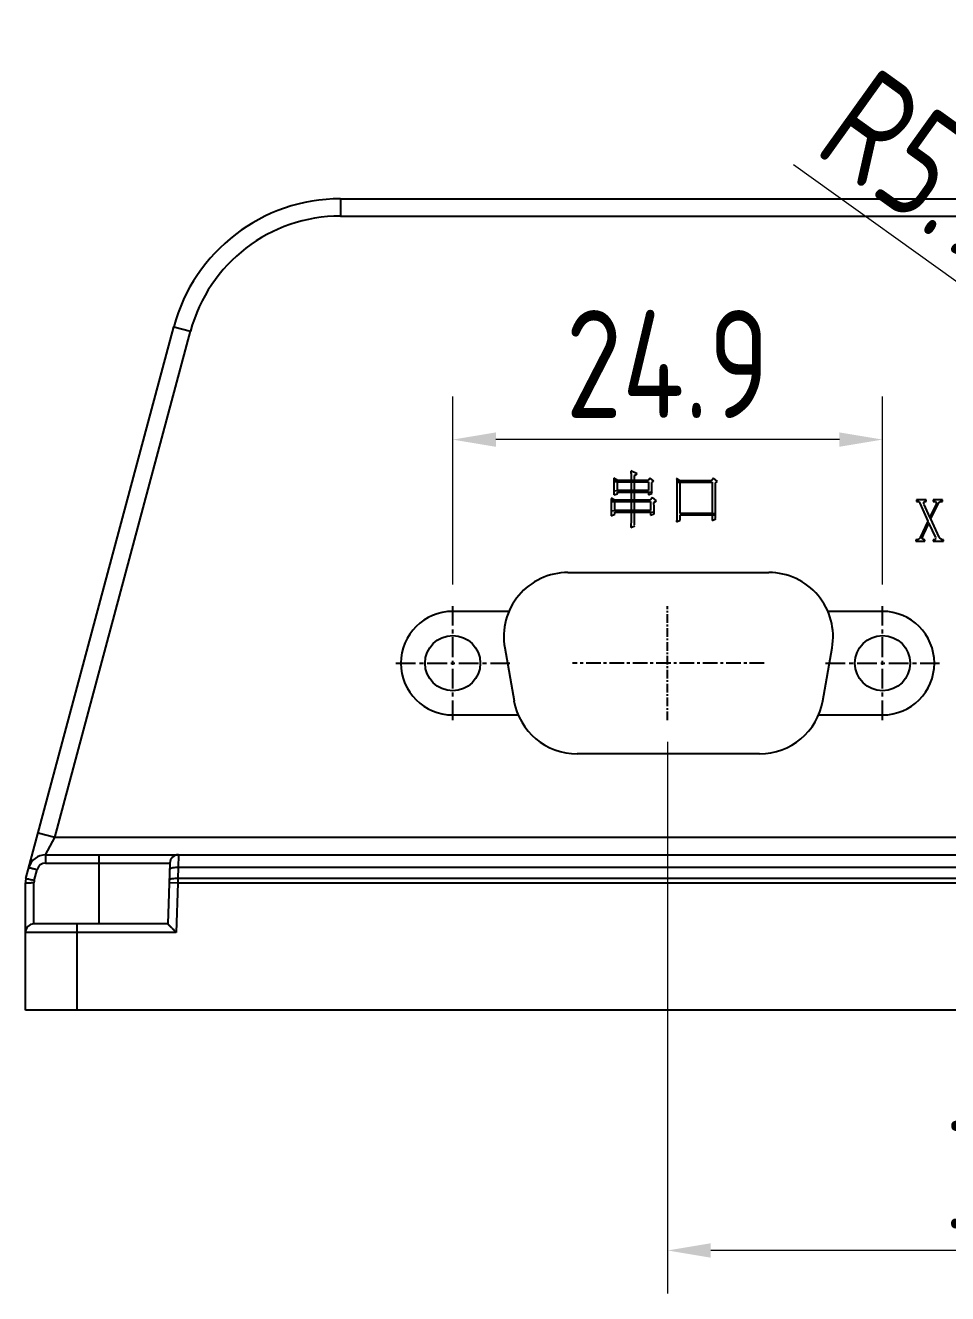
# Model space of a CAD drawing. Header units: millimetres. Extents: x 242 to 1026, y -183 to 372.
# Drawn here: x 475.1 to 528.5, y 21 to 94.4 of the extents above; entities that cross this region are included whole.
import ezdxf

# ---------------------------------------------------------------- set-up
doc = ezdxf.new("R2010")
doc.units = ezdxf.units.MM
doc.header["$LTSCALE"] = 30.734
doc.header["$PDMODE"] = 3
doc.header["$PDSIZE"] = 8
doc.linetypes.add('CENTER', pattern=[0.6, 0.375, -0.075, 0.075, -0.075])
doc.layers.get('0').update_dxf_attribs({"linetype": 'CONTINUOUS'})
doc.layers.get('Defpoints').update_dxf_attribs({"linetype": 'CONTINUOUS'})
doc.layers.add('02___PRT_ALL_AXES', color=7, linetype='CONTINUOUS')
doc.styles.add('China GB1', font='gbenor.shx', dxfattribs={"width": 0.9, "bigfont": 'gbcbig.shx'})
doc.dimstyles.new('A4S2.5', dxfattribs={"dimscale": 2.5, "dimtxt": 2.5, "dimasz": 1, "dimexe": 1, "dimexo": 0.5, "dimgap": 0.5, "dimtad": 1, "dimdec": 1, "dimzin": 9, "dimdsep": 46, "dimtxsty": 'China GB1', "dimcen": 0, "dimclrd": 4, "dimclre": 4, "dimclrt": 2, "dimadec": 3, "dimazin": 2, "dimtfac": 1, "dimtdec": 1, "dimtmove": 0, "dimatfit": 1, "dimfxl": 1, "dimlwd": 9, "dimlwe": 9, "dimarcsym": 0})

# ---------------------------------------------------------------- blocks, each defined once
blk = doc.blocks.new('*D15')
at = {"color": 4, "lineweight": 9, "transparency": 16777216}
for p, q in [((551.361, 57.785), (551.361, 20.969)), ((512.316, 52.935), (512.316, 20.969)), ((548.861, 23.469), (514.816, 23.469))]:
    blk.add_line(p, q, dxfattribs=at)
at = {"color": 4, "transparency": 16777216}
for points in [[(514.816, 23.885), (514.816, 23.052), (512.316, 23.469)], [(548.861, 23.885), (548.861, 23.052), (551.361, 23.469)]]:
    blk.add_solid(points, dxfattribs=at)
at = {"layer": 'Defpoints', "color": 0, "transparency": 16777216}
for p in [(551.361, 59.035), (512.316, 54.185), (512.316, 23.469)]:
    blk.add_point(p, dxfattribs=at)
at = {"color": 2, "transparency": 16777216, "insert": (531.838, 27.844), "char_height": 6.25, "attachment_point": 5, "style": 'China GB1'}
blk.add_mtext('39', dxfattribs=at)
blk = doc.blocks.new('*D29')
at = {"color": 4, "lineweight": 9, "transparency": 16777216}
for p, q in [((532.334, 77.229), (519.615, 86.345)), ((539.161, 72.335), (534.365, 75.772))]:
    blk.add_line(p, q, dxfattribs=at)
at = {"color": 4, "transparency": 16777216}
blk.add_solid([(532.576, 77.567), (532.091, 76.89), (534.365, 75.772)], dxfattribs=at)
at = {"layer": 'Defpoints', "color": 0, "transparency": 16777216}
for p in [(534.365, 75.772), (539.161, 72.335)]:
    blk.add_point(p, dxfattribs=at)
at = {"color": 2, "transparency": 16777216, "insert": (527.507, 86.071), "char_height": 6.25, "attachment_point": 5, "rotation": 324.3674, "style": 'China GB1'}
blk.add_mtext('R5.9', dxfattribs=at)
blk = doc.blocks.new('*D30')
at = {"color": 4, "lineweight": 9, "transparency": 16777216}
for p, q in [((499.866, 62.035), (499.866, 72.936)), ((524.766, 62.035), (524.766, 72.936)), ((522.266, 70.436), (502.366, 70.436))]:
    blk.add_line(p, q, dxfattribs=at)
at = {"color": 4, "transparency": 16777216}
for points in [[(502.366, 70.853), (502.366, 70.019), (499.866, 70.436)], [(522.266, 70.853), (522.266, 70.019), (524.766, 70.436)]]:
    blk.add_solid(points, dxfattribs=at)
at = {"layer": 'Defpoints', "color": 0, "transparency": 16777216}
for p in [(499.866, 70.436), (499.866, 60.785), (524.766, 60.785)]:
    blk.add_point(p, dxfattribs=at)
at = {"color": 2, "transparency": 16777216, "insert": (512.316, 74.811), "char_height": 6.25, "attachment_point": 5, "style": 'China GB1'}
blk.add_mtext('24.9', dxfattribs=at)

msp = doc.modelspace()

# ---------------------------------------------------------------- linework, layer by layer
at = {"color": 7, "linetype": 'Continuous'}
for p, q in [((493.368, 84.385), (493.368, 83.385)), ((493.368, 84.385), (733.354, 84.385)), ((493.368, 83.385), (733.354, 83.385)), ((475.145, 45.012), (483.709, 76.973)), ((476.816, 47.385), (484.675, 76.714)), ((483.709, 76.973), (484.675, 76.714)), ((510.549, 68.445), (510.186, 68.627)), ((510.187, 68.612), (510.189, 68.571)), ((510.189, 68.571), (510.194, 68.49)), ((510.194, 68.49), (510.195, 68.45)), ((510.195, 68.45), (510.198, 68.369)), ((510.198, 68.369), (510.199, 68.289)), ((510.395, 68.347), (510.549, 68.445)), ((510.395, 68.068), (510.395, 68.347)), ((509.432, 68.068), (509.195, 68.194)), ((509.195, 68.194), (509.199, 68.123)), ((509.199, 68.123), (509.203, 68.042)), ((509.203, 68.042), (509.432, 68.068)), ((509.203, 68.042), (509.207, 67.921)), ((509.204, 68.002), (511.205, 67.984)), ((509.207, 67.921), (509.208, 67.84)), ((509.208, 67.596), (509.207, 67.516)), ((509.208, 67.84), (509.208, 67.8)), ((509.208, 67.8), (509.209, 67.759)), ((509.209, 67.676), (509.208, 67.636)), ((509.208, 67.636), (509.208, 67.596)), ((509.209, 67.759), (509.209, 67.719)), ((509.209, 67.715), (509.209, 67.676)), ((509.418, 67.984), (511.205, 67.984)), ((509.418, 67.482), (509.418, 67.984)), ((511.191, 68.068), (509.432, 68.068)), ((510.199, 68.289), (510.2, 68.208)), ((510.2, 68.208), (510.2, 68.068)), ((510.2, 67.984), (510.2, 67.482)), ((510.395, 67.482), (510.395, 67.984)), ((511.302, 68.208), (511.191, 68.068)), ((511.205, 67.984), (511.205, 67.482)), ((511.526, 68.026), (511.302, 68.208)), ((511.4, 67.943), (511.526, 68.026)), ((511.4, 67.663), (511.4, 67.943)), ((511.4, 67.62), (511.4, 67.663)), ((511.402, 67.536), (511.4, 67.62)), ((513.061, 68.054), (512.838, 68.194)), ((512.838, 68.177), (512.84, 68.126)), ((512.84, 68.126), (512.841, 68.098)), ((512.841, 68.098), (512.843, 68.041)), ((512.843, 68.041), (513.061, 68.054)), ((512.843, 68.041), (512.843, 68.01)), ((512.843, 68.01), (512.845, 67.946)), ((512.844, 67.979), (514.889, 67.971)), ((512.845, 67.946), (512.846, 67.84)), ((512.846, 67.84), (512.847, 67.803)), ((512.847, 67.803), (512.847, 67.764)), ((512.847, 67.764), (512.849, 67.642)), ((512.849, 67.642), (512.85, 67.554)), ((513.047, 67.971), (514.889, 67.971)), ((513.047, 66.155), (513.047, 67.971)), ((514.861, 68.054), (513.061, 68.054)), ((514.973, 68.208), (514.861, 68.054)), ((514.889, 67.971), (514.889, 66.155)), ((515.196, 68.012), (514.973, 68.208)), ((515.085, 67.929), (515.196, 68.012)), ((515.085, 66.51), (515.085, 67.929)), ((509.265, 66.937), (509.042, 67.035)), ((509.042, 67.017), (509.045, 66.976)), ((509.045, 66.976), (509.046, 66.936)), ((509.046, 66.936), (509.265, 66.937)), ((509.046, 66.936), (509.05, 66.855)), ((509.05, 66.855), (510.2, 66.853)), ((509.05, 66.855), (509.052, 66.774)), ((509.199, 67.313), (509.195, 67.23)), ((509.195, 67.23), (509.418, 67.3)), ((509.201, 67.354), (509.199, 67.313)), ((509.203, 67.395), (509.201, 67.354)), ((509.205, 67.476), (509.203, 67.395)), ((509.207, 67.516), (509.205, 67.476)), ((509.205, 67.476), (510.395, 67.482)), ((511.302, 66.937), (509.265, 66.937)), ((509.265, 66.853), (511.33, 66.853)), ((509.265, 66.322), (509.265, 66.853)), ((511.205, 67.482), (509.418, 67.482)), ((509.418, 67.398), (511.205, 67.398)), ((509.418, 67.3), (509.418, 67.398)), ((510.2, 67.398), (511.407, 67.415)), ((510.2, 67.398), (510.2, 66.937)), ((510.2, 66.853), (510.2, 66.322)), ((510.395, 66.937), (510.395, 67.398)), ((510.395, 66.322), (510.395, 66.853)), ((511.205, 67.398), (511.205, 67.244)), ((511.205, 67.244), (511.414, 67.328)), ((511.442, 67.077), (511.302, 66.937)), ((511.33, 66.853), (511.33, 66.322)), ((511.405, 67.455), (511.402, 67.536)), ((511.407, 67.415), (511.405, 67.455)), ((511.41, 67.377), (511.407, 67.415)), ((511.413, 67.339), (511.41, 67.377)), ((511.665, 66.881), (511.442, 67.077)), ((511.526, 66.797), (511.665, 66.881)), ((512.85, 67.554), (512.85, 67.509)), ((512.85, 67.509), (512.851, 67.366)), ((512.851, 67.366), (512.851, 67.316)), ((512.851, 67.316), (512.851, 67.213)), ((512.851, 67.213), (512.851, 67.105)), ((512.851, 67.105), (512.852, 67.05)), ((512.852, 66.95), (512.851, 66.899)), ((512.851, 66.899), (512.851, 66.799)), ((512.852, 67.05), (512.852, 66.95)), ((527.301, 66.938), (526.729, 66.938)), ((526.729, 66.938), (526.729, 66.854)), ((526.729, 66.854), (526.785, 66.854)), ((526.785, 66.854), (526.81, 66.852)), ((526.81, 66.852), (526.848, 66.843)), ((527.179, 66.835), (527.211, 66.849)), ((527.211, 66.849), (527.26, 66.854)), ((527.26, 66.854), (527.301, 66.854)), ((527.301, 66.854), (527.301, 66.938)), ((528.237, 66.938), (527.692, 66.938)), ((527.692, 66.938), (527.692, 66.854)), ((527.692, 66.854), (527.776, 66.854)), ((527.776, 66.854), (527.824, 66.849)), ((527.824, 66.849), (527.857, 66.835)), ((528.12, 66.846), (528.153, 66.854)), ((528.153, 66.854), (528.237, 66.854)), ((528.237, 66.854), (528.237, 66.938)), ((509.049, 66.18), (509.046, 66.098)), ((509.051, 66.261), (509.049, 66.18)), ((509.053, 66.302), (509.051, 66.261)), ((509.052, 66.774), (509.055, 66.653)), ((509.054, 66.382), (509.053, 66.302)), ((509.053, 66.302), (509.265, 66.322)), ((509.055, 66.461), (509.054, 66.382)), ((509.055, 66.653), (509.055, 66.532)), ((509.055, 66.532), (509.055, 66.501)), ((509.055, 66.501), (509.055, 66.461)), ((511.33, 66.322), (509.265, 66.322)), ((509.265, 66.239), (511.33, 66.239)), ((509.265, 66.113), (509.265, 66.239)), ((510.2, 66.239), (511.533, 66.257)), ((510.2, 66.232), (510.2, 66.179)), ((510.2, 66.179), (510.2, 66.075)), ((510.395, 66.113), (510.395, 66.239)), ((511.33, 66.239), (511.33, 66.057)), ((511.33, 66.057), (511.54, 66.127)), ((511.526, 66.741), (511.526, 66.797)), ((511.527, 66.585), (511.526, 66.741)), ((511.528, 66.447), (511.527, 66.585)), ((511.53, 66.365), (511.528, 66.447)), ((511.533, 66.257), (511.53, 66.365)), ((511.536, 66.195), (511.533, 66.257)), ((511.539, 66.141), (511.536, 66.195)), ((512.848, 66.219), (512.847, 66.14)), ((512.847, 66.14), (512.847, 66.101)), ((512.849, 66.3), (512.848, 66.259)), ((512.848, 66.259), (512.848, 66.219)), ((512.85, 66.385), (512.849, 66.342)), ((512.849, 66.342), (512.849, 66.3)), ((512.851, 66.608), (512.85, 66.385)), ((512.851, 66.799), (512.851, 66.75)), ((512.851, 66.75), (512.851, 66.702)), ((512.851, 66.702), (512.851, 66.655)), ((512.851, 66.655), (512.851, 66.608)), ((514.889, 66.155), (513.047, 66.155)), ((513.047, 66.155), (515.088, 66.151)), ((515.085, 66.461), (515.085, 66.51)), ((515.085, 66.413), (515.085, 66.461)), ((515.085, 66.366), (515.085, 66.413)), ((515.086, 66.321), (515.085, 66.366)), ((515.087, 66.234), (515.086, 66.321)), ((515.09, 66.073), (515.087, 66.234)), ((526.848, 66.843), (526.883, 66.826)), ((526.884, 66.825), (526.908, 66.794)), ((526.908, 66.794), (526.925, 66.756)), ((526.925, 66.756), (527.399, 65.709)), ((527.157, 66.782), (527.162, 66.812)), ((527.161, 66.744), (527.157, 66.782)), ((527.172, 66.698), (527.161, 66.744)), ((527.162, 66.812), (527.179, 66.835)), ((527.511, 65.946), (527.176, 66.686)), ((527.846, 66.658), (527.511, 65.946)), ((527.567, 65.848), (527.999, 66.742)), ((527.863, 66.705), (527.846, 66.658)), ((527.857, 66.835), (527.874, 66.812)), ((527.874, 66.746), (527.863, 66.705)), ((527.874, 66.812), (527.877, 66.782)), ((527.877, 66.782), (527.874, 66.746)), ((527.999, 66.742), (528.026, 66.776)), ((528.026, 66.776), (528.055, 66.804)), ((528.055, 66.804), (528.083, 66.826)), ((528.083, 66.826), (528.12, 66.846)), ((509.042, 66.015), (509.265, 66.113)), ((509.043, 66.057), (509.042, 66.015)), ((509.046, 66.098), (509.043, 66.057)), ((510.186, 65.345), (510.409, 65.443)), ((510.188, 65.4), (510.187, 65.372)), ((510.19, 65.43), (510.188, 65.4)), ((510.192, 65.526), (510.19, 65.461)), ((510.19, 65.461), (510.19, 65.43)), ((510.196, 65.673), (510.192, 65.526)), ((510.197, 65.753), (510.196, 65.713)), ((510.196, 65.713), (510.196, 65.673)), ((510.198, 65.839), (510.197, 65.753)), ((510.199, 65.93), (510.198, 65.884)), ((510.198, 65.884), (510.198, 65.839)), ((510.2, 66.075), (510.199, 65.93)), ((510.396, 65.893), (510.395, 66.113)), ((510.397, 65.798), (510.396, 65.893)), ((510.398, 65.754), (510.397, 65.798)), ((510.399, 65.713), (510.398, 65.754)), ((510.401, 65.604), (510.399, 65.713)), ((510.402, 65.573), (510.401, 65.604)), ((510.404, 65.518), (510.402, 65.573)), ((510.406, 65.494), (510.404, 65.518)), ((510.407, 65.473), (510.406, 65.494)), ((512.842, 65.852), (512.838, 65.666)), ((512.838, 65.666), (513.047, 65.764)), ((512.843, 65.886), (512.842, 65.852)), ((512.844, 65.92), (512.843, 65.886)), ((512.845, 66.027), (512.844, 65.92)), ((512.846, 66.063), (512.845, 66.027)), ((512.847, 66.101), (512.846, 66.063)), ((513.047, 66.071), (514.889, 66.071)), ((513.047, 65.764), (513.047, 66.071)), ((514.889, 66.071), (515.09, 66.073)), ((514.889, 66.071), (514.889, 65.75)), ((514.889, 65.75), (515.099, 65.848)), ((515.092, 66), (515.09, 66.073)), ((515.096, 65.898), (515.092, 66)), ((515.098, 65.867), (515.096, 65.898)), ((527.399, 65.709), (526.953, 64.773)), ((527.134, 64.913), (527.455, 65.583)), ((527.455, 65.583), (527.399, 65.709)), ((527.455, 65.583), (527.832, 64.759)), ((527.567, 65.848), (527.511, 65.946)), ((528.055, 64.787), (527.567, 65.848)), ((510.187, 65.372), (510.186, 65.345)), ((526.82, 64.648), (526.783, 64.637)), ((526.856, 64.666), (526.82, 64.648)), ((526.901, 64.703), (526.869, 64.675)), ((526.927, 64.732), (526.901, 64.703)), ((526.948, 64.765), (526.927, 64.732)), ((527.064, 64.731), (527.07, 64.753)), ((527.072, 64.691), (527.064, 64.731)), ((527.07, 64.753), (527.092, 64.801)), ((527.095, 64.666), (527.072, 64.691)), ((527.092, 64.801), (527.103, 64.831)), ((527.103, 64.831), (527.117, 64.869)), ((527.136, 64.642), (527.106, 64.661)), ((527.117, 64.869), (527.134, 64.913)), ((527.826, 64.653), (527.797, 64.638)), ((527.846, 64.696), (527.832, 64.661)), ((527.839, 64.742), (527.846, 64.703)), ((528.078, 64.747), (528.055, 64.787)), ((528.103, 64.714), (528.078, 64.747)), ((528.13, 64.69), (528.103, 64.714)), ((528.153, 64.675), (528.13, 64.69)), ((528.185, 64.65), (528.153, 64.675)), ((528.22, 64.637), (528.185, 64.65)), ((526.743, 64.633), (526.687, 64.633)), ((526.687, 64.633), (526.687, 64.55)), ((526.687, 64.55), (527.218, 64.55)), ((526.783, 64.637), (526.743, 64.633)), ((527.176, 64.634), (527.136, 64.642)), ((527.218, 64.633), (527.19, 64.633)), ((527.218, 64.55), (527.218, 64.633)), ((527.748, 64.633), (527.692, 64.633)), ((527.692, 64.633), (527.692, 64.55)), ((527.692, 64.55), (528.292, 64.55)), ((527.797, 64.638), (527.748, 64.633)), ((528.251, 64.633), (528.22, 64.637)), ((528.292, 64.633), (528.251, 64.633)), ((528.292, 64.55), (528.292, 64.633)), ((503.124, 60.485), (499.866, 60.485)), ((524.766, 60.485), (521.598, 60.485)), ((502.877, 58.369), (503.417, 55.309)), ((521.305, 55.309), (521.844, 58.369)), ((499.866, 54.485), (503.663, 54.485)), ((521.058, 54.485), (524.766, 54.485)), ((476.816, 47.385), (475.85, 47.644)), ((476.28, 46.385), (476.816, 47.385)), ((476.594, 46.97), (476.701, 47.172)), ((476.757, 47.278), (476.816, 47.385)), ((749.906, 47.385), (476.816, 47.385)), ((476.28, 46.385), (476.28, 45.902)), ((476.28, 46.385), (750.442, 46.385)), ((479.361, 46.385), (479.361, 42.385)), ((483.983, 46.385), (483.97, 45.644)), ((476.28, 45.902), (483.484, 45.902)), ((483.484, 45.902), (483.361, 42.385)), ((483.97, 45.644), (483.948, 45.012)), ((742.751, 45.644), (483.97, 45.644)), ((475.628, 44.9), (475.797, 45.532)), ((483.948, 45.012), (483.944, 44.753)), ((742.773, 45.012), (483.948, 45.012)), ((475.111, 37.385), (475.111, 44.753)), ((475.611, 42.385), (475.611, 44.771)), ((483.944, 44.753), (483.444, 44.771)), ((483.944, 44.753), (483.844, 41.885)), ((742.778, 44.753), (483.944, 44.753)), ((483.844, 41.885), (475.111, 41.885)), ((483.361, 42.385), (475.611, 42.385)), ((478.111, 37.385), (478.111, 42.385)), ((483.361, 42.385), (483.844, 41.885)), ((751.611, 37.385), (475.111, 37.385))]:
    msp.add_line(p, q, dxfattribs=at)
at = {"color": 1, "linetype": 'CENTER', "ltscale": 0.099174}
for p, q in [((499.866, 54.185), (499.866, 60.785)), ((524.766, 54.185), (524.766, 60.785)), ((496.566, 57.485), (503.166, 57.485)), ((521.466, 57.485), (528.066, 57.485))]:
    msp.add_line(p, q, dxfattribs=at)
at = {"color": 1, "linetype": 'CENTER', "ltscale": 0.043636}
msp.add_line((512.316, 54.185), (512.316, 60.785), dxfattribs=at)
at = {"color": 7, "linetype": 'Continuous'}
for points in [[(476.28, 46.385), (476.283, 46.39), (476.305, 46.432)], [(483.361, 42.385), (483.372, 42.366), (483.402, 42.336), (483.448, 42.294), (483.504, 42.239), (483.565, 42.173)], [(483.632, 42.104), (483.703, 42.034), (483.774, 41.961), (483.844, 41.885)]]:
    msp.add_lwpolyline(points, dxfattribs=at)
for centre, radius, start, end in [((493.368, 74.385), 10, 90, 165), ((493.368, 74.385), 9, 90, 165), ((506.541, 59.015), 3.72, 90, 190), ((518.181, 59.015), 3.72, 350, 90), ((499.866, 57.485), 3, 90, 270), ((524.766, 57.485), 3, 270, 90), ((507.08, 55.955), 3.72, 190, 270), ((517.641, 55.955), 3.72, 270, 350), ((476.28, 45.385), 1, 90.00129, 165.005), ((483.983, 45.885), 0.5, 90, 178), ((476.28, 45.402), 0.5, 90.00067, 164.99933), ((476.111, 44.753), 1, 165, 180), ((472.022, 31.432), 13.943, 75.01032, 75.70777), ((476.113, 44.77), 0.502, 165.03198, 179.96802), ((475.605, 31.626), 13.145, 90.35334, 90.72012), ((475.611, 30.853), 13.918, 90.00045, 90.35776), ((475.611, 41.885), 0.5, 90, 180)]:
    msp.add_arc(centre, radius, start, end, dxfattribs=at)
for points, knots in [([(475.314, 45.644), (475.315, 45.647), (475.334, 45.641), (475.356, 45.641), (475.403, 45.629), (475.461, 45.617), (475.534, 45.599), (475.647, 45.571), (475.736, 45.548), (475.797, 45.532)], [0, 0, 0, 0, 0.02042, 0.077413, 0.16945, 0.293452, 0.444622, 0.617821, 1, 1, 1, 1]), ([(483.97, 45.644), (483.864, 45.647), (483.716, 45.642), (483.553, 45.603), (483.493, 45.573), (483.479, 45.554)], [0, 0, 0, 0, 0.63021, 0.857766, 1, 1, 1, 1]), ([(475.145, 45.012), (475.145, 45.014), (475.157, 45.012), (475.171, 45.011), (475.2, 45.005), (475.255, 44.994), (475.345, 44.973), (475.421, 44.954), (475.464, 44.943)], [0, 0, 0, 0, 0.01944, 0.072492, 0.158497, 0.276039, 0.594499, 1, 1, 1, 1]), ([(483.948, 45.012), (483.831, 45.016), (483.67, 45.006), (483.505, 44.965), (483.449, 44.921), (483.449, 44.9)], [0, 0, 0, 0, 0.665939, 0.883028, 1, 1, 1, 1]), ([(475.111, 44.753), (475.111, 44.755), (475.122, 44.756), (475.136, 44.759), (475.166, 44.761), (475.223, 44.765), (475.316, 44.768), (475.395, 44.769), (475.44, 44.77)], [0, 0, 0, 0, 0.019559, 0.072707, 0.158812, 0.276448, 0.594945, 1, 1, 1, 1])]:
    msp.add_open_spline(points, degree=3, knots=knots, dxfattribs=at)
msp.add_open_spline([(483.479, 45.554), (483.474, 45.547), (483.471, 45.54), (483.471, 45.532)], degree=3, dxfattribs=at)
at = {"layer": '02___PRT_ALL_AXES', "color": 7, "linetype": 'Continuous'}
for p, q in [((506.541, 62.735), (518.181, 62.735)), ((517.641, 52.235), (507.08, 52.235))]:
    msp.add_line(p, q, dxfattribs=at)
at = {"layer": '02___PRT_ALL_AXES', "color": 1, "linetype": 'CENTER', "ltscale": 0.073391}
msp.add_line((517.911, 57.485), (506.811, 57.485), dxfattribs=at)
at = {"layer": '02___PRT_ALL_AXES', "color": 7, "linetype": 'Continuous'}
for centre in [(499.866, 57.485), (524.766, 57.485)]:
    msp.add_circle(centre, 1.6, dxfattribs=at)

# ---------------------------------------------------------------- dimensions: what is measured, and where the dimension line sits
at = {"color": 1}
dim = msp.add_radius_dim(center=(539.161, 72.335), mpoint=(534.365, 75.772), dimstyle='A4S2.5', dxfattribs=at)
dim.commit()
dim.dimension.update_dxf_attribs({"geometry": '*D29', "text_midpoint": (527.507, 86.071)})
for base, p1, p2, picture, middle in [((499.866, 70.436), (524.766, 60.785), (499.866, 60.785), '*D30', (512.316, 74.811)), ((512.316, 23.469), (551.361, 59.035), (512.316, 54.185), '*D15', (531.838, 27.844))]:
    dim = msp.add_linear_dim(base=base, p1=p1, p2=p2, dimstyle='A4S2.5', dxfattribs=at)
    dim.commit()
    dim.dimension.update_dxf_attribs({"geometry": picture, "text_midpoint": middle})

doc.saveas('drawing.dxf')
